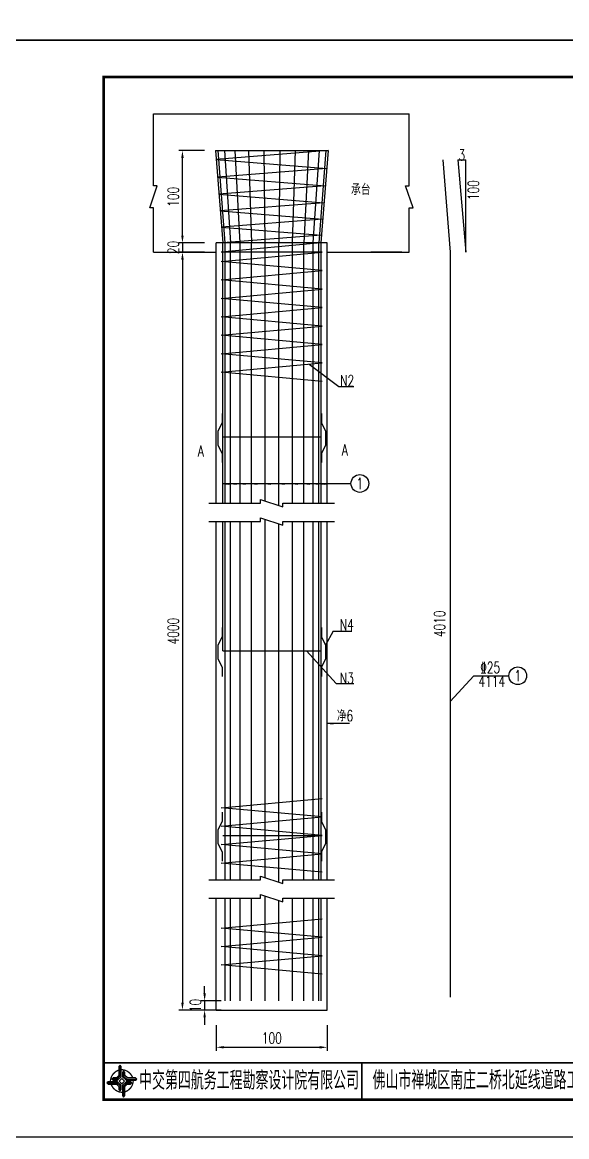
# Model space of a CAD drawing. Header units: millimetres. Extents: x -51 to 12129, y -1309 to -715.
# Drawn here: x 1637.5 to 1784.9, y -1308.7 to -1006.8 of the extents above; entities that cross this region are included whole.
import ezdxf
from ezdxf.enums import TextEntityAlignment as Align

# ---------------------------------------------------------------- set-up
doc = ezdxf.new("R2010")
doc.units = ezdxf.units.MM
doc.header["$LTSCALE"] = 0.25
for name, color, linetype in [('图框', 7, 'Continuous'), ('尺寸标注', 2, 'Continuous'), ('文字', 7, 'Continuous'), ('文字字符', 7, 'Continuous'), ('标注', 4, 'Continuous'), ('次轮廓线', 7, 'Continuous'), ('钢筋', 6, 'Continuous')]:
    doc.layers.add(name, color=color, linetype=linetype)
doc.styles.get("Standard").update_dxf_attribs({"font": 'simplex1.shx', "width": 0.7, "bigfont": 'hztxt.shx'})
doc.dimstyles.new('比例1：10', dxfattribs={"dimtxt": 3, "dimasz": 2, "dimexe": 1, "dimexo": 2, "dimgap": 0.5, "dimtad": 1, "dimzin": 13, "dimdsep": 46, "dimtxsty": 'Standard', "dimcen": -0.09, "dimclrd": 256, "dimclre": 256, "dimclrt": 7, "dimaunit": 1, "dimadec": 0, "dimazin": 0, "dimtfac": 0.0005, "dimtix": 1, "dimtmove": 2, "dimatfit": 0, "dimldrblk": 'DIM', "dimfxl": 0, "dimtolj": 1, "dimtzin": 13, "dimarcsym": 0})
doc.dimstyles.new('比例1：25', dxfattribs={"dimtxt": 3, "dimasz": 2, "dimexe": 1, "dimexo": 1, "dimgap": 1, "dimtad": 1, "dimdec": 1, "dimlfac": 2.5, "dimzin": 9, "dimdsep": 46, "dimtxsty": 'Standard', "dimcen": -0.09, "dimclrd": 4, "dimclre": 4, "dimclrt": 7, "dimaunit": 1, "dimadec": 0, "dimazin": 0, "dimtfac": 0.0005, "dimtdec": 1, "dimtix": 1, "dimtmove": 2, "dimatfit": 3, "dimfxl": 0, "dimtolj": 1, "dimtzin": 13, "dimarcsym": 0})
doc.dimstyles.new('比例1：300', dxfattribs={"dimtxt": 3, "dimasz": 2, "dimexe": 2, "dimexo": 1, "dimgap": 0.5, "dimtad": 1, "dimlfac": 30, "dimzin": 13, "dimdsep": 46, "dimtxsty": 'Standard', "dimcen": -0.09, "dimclrd": 256, "dimclre": 256, "dimclrt": 7, "dimaunit": 1, "dimadec": 0, "dimazin": 2, "dimtfac": 0.0005, "dimtix": 1, "dimtmove": 2, "dimatfit": 3, "dimfxl": 0, "dimtolj": 1, "dimtzin": 13, "dimarcsym": 0})
doc.dimstyles.new('比例1：40', dxfattribs={"dimscale": 0, "dimtxt": 3, "dimasz": 2, "dimexe": 1, "dimexo": 1, "dimgap": 1, "dimtad": 1, "dimlfac": 4, "dimzin": 13, "dimdsep": 46, "dimtxsty": 'Standard', "dimblk2": 'DIM', "dimcen": -0.09, "dimclrd": 256, "dimclre": 256, "dimclrt": 7, "dimaunit": 1, "dimadec": 5, "dimazin": 0, "dimtfac": 0.0005, "dimtix": 1, "dimtmove": 2, "dimatfit": 3, "dimfxl": 0, "dimtolj": 1, "dimtzin": 13, "dimarcsym": 0})

# ---------------------------------------------------------------- blocks, each defined once
blk = doc.blocks.new('*D1118')
at = {"layer": 'Defpoints', "color": 0}
for p in [(1372.09, -1172.34), (1813.16, -1172.34), (1393.16, -1189.01)]:
    blk.add_point(p, dxfattribs=at)
at = {"layer": '标注', "lineweight": -2}
for p, q in [((1378.09, -1172.34), (1370.09, -1172.34)), ((1372.09, -1187.01), (1372.09, -1174.34)), ((1378.09, -1189.01), (1370.09, -1189.01))]:
    blk.add_line(p, q, dxfattribs=at)
at = {"layer": '标注'}
for points in [[(1371.76, -1174.34), (1372.43, -1174.34), (1372.09, -1172.34)], [(1371.76, -1187.01), (1372.43, -1187.01), (1372.09, -1189.01)]]:
    blk.add_solid(points, dxfattribs=at)
at = {"layer": '标注', "color": 7, "insert": (1370.09, -1180.68), "char_height": 3, "attachment_point": 5, "rotation": 90}
blk.add_mtext('\\A1;500', dxfattribs=at)
blk = doc.blocks.new('*D1770')
at = {"layer": 'Defpoints', "color": 0}
for p in [(6802.01, -1239.17), (1359.98, -1242.17), (6754.34, -1242.17)]:
    blk.add_point(p, dxfattribs=at)
at = {"layer": '标注', "color": 4, "lineweight": -2}
for p, q in [((6754.34, -1237.17), (6754.34, -1235.17)), ((6760.34, -1239.17), (6753.34, -1239.17)), ((6754.34, -1239.17), (6754.34, -1242.17)), ((6748.34, -1242.17), (6755.34, -1242.17)), ((6754.34, -1244.17), (6754.34, -1246.17))]:
    blk.add_line(p, q, dxfattribs=at)
at = {"layer": '标注', "color": 4}
for points in [[(6754.01, -1237.17), (6754.67, -1237.17), (6754.34, -1239.17)], [(6754.01, -1244.17), (6754.67, -1244.17), (6754.34, -1242.17)]]:
    blk.add_solid(points, dxfattribs=at)
at = {"layer": '标注', "color": 7, "insert": (6751.84, -1240.67), "char_height": 3, "attachment_point": 5, "rotation": 90}
blk.add_mtext('\\A1;7.5', dxfattribs=at)
blk = doc.blocks.new('*D1794')
at = {"layer": 'Defpoints', "color": 0}
for p in [(1756.54, -1110.45), (8019.91, -1110.45), (8028.04, -1115.45)]:
    blk.add_point(p, dxfattribs=at)
at = {"layer": '标注', "lineweight": -2}
for p, q in [((8019.91, -1108.45), (8019.91, -1106.45)), ((8013.91, -1110.45), (8020.91, -1110.45)), ((8019.91, -1115.45), (8019.91, -1110.45)), ((8025.91, -1115.45), (8018.91, -1115.45)), ((8019.91, -1117.45), (8019.91, -1119.45))]:
    blk.add_line(p, q, dxfattribs=at)
at = {"layer": '标注'}
for points in [[(8019.58, -1108.45), (8020.25, -1108.45), (8019.91, -1110.45)], [(8019.58, -1117.45), (8020.25, -1117.45), (8019.91, -1115.45)]]:
    blk.add_solid(points, dxfattribs=at)
at = {"layer": '标注', "color": 7, "insert": (8017.91, -1112.95), "char_height": 3, "attachment_point": 5, "rotation": 90}
blk.add_mtext('\\A1;5', dxfattribs=at)
blk = doc.blocks.new('DIM')
blk.add_lwpolyline([(-1, -0.1, 0.2, 0, 0), (0, 0, 0, 0, 0)], format="xyseb")
blk = doc.blocks.new('*D1921')
at = {"layer": 'Defpoints', "color": 0}
for p in [(1680.88, -1041.59), (1689.8, -1041.59), (1690.1, -1066.59)]:
    blk.add_point(p, dxfattribs=at)
at = {"layer": '标注', "lineweight": -2}
for p, q in [((1686.88, -1041.59), (1679.88, -1041.59)), ((1680.88, -1064.59), (1680.88, -1043.59)), ((1686.88, -1066.59), (1679.88, -1066.59))]:
    blk.add_line(p, q, dxfattribs=at)
at = {"layer": '标注'}
for points in [[(1680.55, -1043.59), (1681.22, -1043.59), (1680.88, -1041.59)], [(1680.55, -1064.59), (1681.22, -1064.59), (1680.88, -1066.59)]]:
    blk.add_solid(points, dxfattribs=at)
at = {"layer": '标注', "color": 7, "insert": (1678.38, -1054.09), "char_height": 3, "attachment_point": 5, "rotation": 90}
blk.add_mtext('\\A1;100', dxfattribs=at)
blk = doc.blocks.new('*D1926')
at = {"layer": 'Defpoints', "color": 0}
for p in [(1690.05, -1066.59), (1680.88, -1069.09), (1690.05, -1069.09)]:
    blk.add_point(p, dxfattribs=at)
at = {"layer": '标注', "lineweight": -2}
for p, q in [((1680.88, -1064.59), (1680.88, -1062.59)), ((1686.88, -1066.59), (1679.88, -1066.59)), ((1680.88, -1066.59), (1680.88, -1069.09)), ((1686.88, -1069.09), (1679.88, -1069.09)), ((1680.88, -1071.09), (1680.88, -1073.09))]:
    blk.add_line(p, q, dxfattribs=at)
at = {"layer": '标注'}
for points in [[(1680.55, -1064.59), (1681.22, -1064.59), (1680.88, -1066.59)], [(1680.55, -1071.09), (1681.22, -1071.09), (1680.88, -1069.09)]]:
    blk.add_solid(points, dxfattribs=at)
at = {"layer": '标注', "color": 7, "insert": (1678.38, -1067.84), "char_height": 3, "attachment_point": 5, "rotation": 90}
blk.add_mtext('\\A1;20', dxfattribs=at)
blk = doc.blocks.new('*D1927')
at = {"layer": 'Defpoints', "color": 0}
for p in [(1690.05, -1069.09), (1680.88, -1274.35), (1690.05, -1274.35)]:
    blk.add_point(p, dxfattribs=at)
at = {"layer": '标注', "lineweight": -2}
for p, q in [((1686.88, -1069.09), (1679.88, -1069.09)), ((1680.88, -1071.09), (1680.88, -1272.35)), ((1686.88, -1274.35), (1679.88, -1274.35))]:
    blk.add_line(p, q, dxfattribs=at)
at = {"layer": '标注'}
for points in [[(1680.55, -1071.09), (1681.22, -1071.09), (1680.88, -1069.09)], [(1680.55, -1272.35), (1681.22, -1272.35), (1680.88, -1274.35)]]:
    blk.add_solid(points, dxfattribs=at)
at = {"layer": '标注', "color": 7, "insert": (1678.38, -1171.72), "char_height": 3, "attachment_point": 5, "rotation": 90}
blk.add_mtext('\\A1;4000', dxfattribs=at)
blk = doc.blocks.new('*D1928')
at = {"layer": 'Defpoints', "color": 0}
for p in [(1692.34, -1271.85), (1686.88, -1274.35), (1692.34, -1274.35)]:
    blk.add_point(p, dxfattribs=at)
at = {"layer": '标注', "lineweight": -2}
for p, q in [((1686.88, -1269.85), (1686.88, -1267.85)), ((1691.34, -1271.85), (1685.88, -1271.85)), ((1686.88, -1271.85), (1686.88, -1274.35)), ((1691.34, -1274.35), (1685.88, -1274.35)), ((1686.88, -1276.35), (1686.88, -1278.35))]:
    blk.add_line(p, q, dxfattribs=at)
at = {"layer": '标注'}
for points in [[(1686.55, -1269.85), (1687.22, -1269.85), (1686.88, -1271.85)], [(1686.55, -1276.35), (1687.22, -1276.35), (1686.88, -1274.35)]]:
    blk.add_solid(points, dxfattribs=at)
at = {"layer": '标注', "color": 7, "insert": (1684.38, -1273.1), "char_height": 3, "attachment_point": 5, "rotation": 90}
blk.add_mtext('\\A1;10', dxfattribs=at)
blk = doc.blocks.new('*D1929')
at = {"layer": 'Defpoints', "color": 0}
for p in [(1690.05, -1274.35), (1720.05, -1274.35), (1720.05, -1284.44)]:
    blk.add_point(p, dxfattribs=at)
at = {"layer": '标注', "lineweight": -2}
for p, q in [((1690.05, -1278.44), (1690.05, -1285.44)), ((1720.05, -1278.44), (1720.05, -1285.44)), ((1692.05, -1284.44), (1718.05, -1284.44))]:
    blk.add_line(p, q, dxfattribs=at)
at = {"layer": '标注'}
for points in [[(1692.05, -1284.1), (1692.05, -1284.77), (1690.05, -1284.44)], [(1718.05, -1284.1), (1718.05, -1284.77), (1720.05, -1284.44)]]:
    blk.add_solid(points, dxfattribs=at)
at = {"layer": '标注', "color": 7, "insert": (1705.05, -1281.94), "char_height": 3, "attachment_point": 5}
blk.add_mtext('\\A1;100', dxfattribs=at)
blk = doc.blocks.new('tb')
at = {"lineweight": -3}
h = blk.add_hatch(color=256, dxfattribs=at)
h.paths.add_polyline_path([(-1.23, -0.13), (-3.78, -0.14), (-4.14, -0.41), (-1.4, -0.44), (-0.56, -1.24), (-0.54, -2.62), (-0.27, -2.2), (-0.26, -1.06)])
h.paths.add_polyline_path([(0.13, -1.08), (0.14, -3.86), (0.41, -4.26), (0.44, -1.24), (1.25, -0.43), (2.66, -0.43), (2.26, -0.16), (1.07, -0.15)])
h.paths.add_polyline_path([(1.08, 0.3), (3.62, 0.3), (4.02, 0.56), (1.25, 0.57), (0.43, 1.39), (0.43, 2.8), (0.16, 2.41), (0.15, 1.24)])
h.paths.add_polyline_path([(-0.28, 1.21), (-0.28, 3.99), (-0.56, 4.39), (-0.57, 1.41), (-1.38, 0.6), (-2.74, 0.56), (-2.33, 0.3), (-1.2, 0.29)])
for p, q in [((-0.56, 4.39), (-0.57, 1.41)), ((-1.38, 0.6), (-2.74, 0.56)), ((-0.57, 1.41), (-1.38, 0.6)), ((0.43, 2.8), (0.43, 1.39)), ((0.43, 1.39), (1.25, 0.57)), ((1.25, 0.57), (4.02, 0.56)), ((-4.14, -0.41), (-1.4, -0.44)), ((-1.4, -0.44), (-0.56, -1.24)), ((-0.56, -1.24), (-0.54, -2.62)), ((0.41, -4.26), (0.44, -1.24)), ((0.44, -1.24), (1.25, -0.43)), ((1.25, -0.43), (2.66, -0.43))]:
    blk.add_line(p, q, dxfattribs=at)
at = {"lineweight": -3, "const_width": 0.35, "flags": 128}
for points in [[(-0.9, 3.02, 0.324167), (-3.16, -0.14)], [(2.88, 0.92, 0.324403), (-0.24, 3.15)], [(0.75, -2.86, 0.325418), (3.02, 0.26)], [(-2.98, -0.76, 0.322976), (0.14, -2.98)]]:
    blk.add_lwpolyline(points, format="xyb", dxfattribs=at)
at = {"lineweight": -3, "flags": 128}
for points in [[(-0.9, 3.99), (-0.9, 1.58), (-1.53, 0.91), (-2.34, 0.91), (-2.74, 0.56), (-2.33, 0.3), (-1.2, 0.29), (-0.28, 1.21), (-0.28, 3.99), (-0.56, 4.39)], [(-0.04, 0.77), (0.68, 0.04), (-0.04, -0.69), (-0.77, 0.05)], [(3.62, 0.92), (1.43, 0.92), (0.77, 1.54), (0.77, 2.38), (0.43, 2.8), (0.16, 2.41), (0.15, 1.24), (1.08, 0.3), (3.62, 0.3), (4.02, 0.56)], [(-3.73, -0.76), (-1.54, -0.76), (-0.89, -1.39), (-0.89, -2.21), (-0.54, -2.62), (-0.27, -2.2), (-0.26, -1.06), (-1.23, -0.13), (-3.78, -0.14), (-4.14, -0.41)], [(0.75, -3.85), (0.75, -1.43), (1.4, -0.78), (2.26, -0.78), (2.66, -0.43), (2.26, -0.16), (1.07, -0.15), (0.13, -1.08), (0.14, -3.86), (0.41, -4.26)]]:
    blk.add_lwpolyline(points, close=True, dxfattribs=at)
blk = doc.blocks.new('123')
at = {"layer": '图框', "color": 2}
blk.add_lwpolyline([(369.33, -1011.65), (369.33, -714.65), (-50.67, -714.65), (-50.67, -1011.65)], close=True, dxfattribs=at)

msp = doc.modelspace()

# ---------------------------------------------------------------- linework, layer by layer
at = {"const_width": 0.7}
msp.add_lwpolyline([(1659.54252, -1298.65472), (2039.54252, -1298.65472), (2039.54252, -1021.65472), (1659.54252, -1021.65472)], close=True, dxfattribs=at)
at = {"const_width": 0.4}
msp.add_lwpolyline([(1659.54252, -1288.65472), (2039.54252, -1288.65472)], dxfattribs=at)
at = {"layer": '图框', "const_width": 0.4}
msp.add_lwpolyline([(1729.43594, -1288.65472), (1729.43594, -1298.65472)], dxfattribs=at)
at = {"layer": '文字'}
for points in [[(1683.30953, -1120.87592, 0, 0.7, 0), (1683.30953, -1122.87592, 0, 0, 0), (1683.30953, -1125.37592, 0, 0, 0), (1688.10635, -1125.37592, 0, 0, 0)], [(1727.11472, -1120.54514, 0, 0.7, 0), (1727.11472, -1122.54514, 0, 0, 0), (1727.11472, -1125.04514, 0, 0, 0), (1722.3179, -1125.04514, 0, 0, 0)]]:
    msp.add_lwpolyline(points, format="xyseb", dxfattribs=at)
at = {"layer": '标注'}
for p, q in [((1673.01814, -1051.09395), (1673.01814, -1031.59395)), ((1742.28973, -1051.09395), (1742.28973, -1031.59395)), ((1755.39477, -1044.08609), (1757.62215, -1069.09325)), ((1755.39477, -1044.08609), (1757.62215, -1044.08609)), ((1757.62215, -1069.09325), (1757.62215, -1044.08609)), ((1673.01814, -1069.09395), (1673.01814, -1057.09395)), ((1742.28973, -1069.09395), (1742.28973, -1057.09395)), ((1715.16204, -1099.41806), (1723.20614, -1105.44594)), ((1723.20614, -1105.44594), (1727.26118, -1105.44594)), ((1691.80128, -1131.74118), (1693.4013, -1131.96604)), ((1692.338, -1131.74118), (1693.93802, -1131.96604)), ((1693.90467, -1131.74118), (1695.50469, -1131.96604)), ((1696.37438, -1131.74118), (1697.97439, -1131.96604)), ((1699.54703, -1131.74118), (1701.14705, -1131.96604)), ((1703.16561, -1131.74118), (1704.76563, -1131.96604)), ((1706.93695, -1131.74118), (1708.53697, -1131.96604)), ((1710.55553, -1131.74118), (1712.15555, -1131.96604)), ((1713.72819, -1131.74118), (1715.3282, -1131.96604)), ((1716.19789, -1131.74118), (1717.79791, -1131.96604)), ((1717.76456, -1131.74118), (1719.36458, -1131.96604)), ((1718.30128, -1131.74118), (1719.9013, -1131.96604)), ((1688.05128, -1137.03804), (1702.05128, -1137.03804)), ((1708.05128, -1137.03804), (1722.05128, -1137.03804)), ((1688.05128, -1142.03804), (1702.05128, -1142.03804)), ((1708.05128, -1142.03804), (1722.05128, -1142.03804)), ((1721.68699, -1171.73261), (1719.64085, -1175.52359)), ((1721.68699, -1171.73261), (1726.77037, -1171.73261)), ((1722.50609, -1185.87383), (1714.44061, -1177.04111)), ((1722.50609, -1185.87383), (1727.28637, -1185.87383)), ((1759.75912, -1183.81897), (1753.36576, -1190.82051)), ((1759.75912, -1183.81897), (1769.24532, -1183.81897)), ((1720.05128, -1196.63939), (1726.10078, -1196.63939)), ((1720.05128, -1196.63939), (1721.6513, -1196.86425)), ((1688.05128, -1239.06238), (1702.05128, -1239.06238)), ((1708.05128, -1239.06238), (1722.05128, -1239.06238)), ((1688.05128, -1244.06238), (1702.05128, -1244.06238)), ((1708.05128, -1244.06238), (1722.05128, -1244.06238))]:
    msp.add_line(p, q, dxfattribs=at)
for points in [[(1673.01814, -1057.09395), (1672.01814, -1057.09395), (1674.01814, -1051.09395), (1673.01814, -1051.09395)], [(1742.28973, -1057.09395), (1743.28973, -1057.09395), (1741.28973, -1051.09395), (1742.28973, -1051.09395)], [(1691.80128, -1131.74118), (1726.49825, -1131.74118)], [(1702.05128, -1137.03804), (1702.05128, -1136.03804), (1708.05128, -1138.03804), (1708.05128, -1137.03804)], [(1702.05128, -1142.03804), (1702.05128, -1141.03804), (1708.05128, -1143.03804), (1708.05128, -1142.03804)], [(1702.05128, -1239.06238), (1702.05128, -1238.06238), (1708.05128, -1240.06238), (1708.05128, -1239.06238)], [(1702.05128, -1244.06238), (1702.05128, -1243.06238), (1708.05128, -1245.06238), (1708.05128, -1244.06238)]]:
    msp.add_lwpolyline(points, dxfattribs=at)
for centre in [(1728.89825, -1131.74118), (1771.64532, -1183.81897)]:
    msp.add_circle(centre, 2.4, dxfattribs=at)
at = {"layer": '次轮廓线'}
for p, q in [((1673.01814, -1031.59395), (1742.28973, -1031.59395)), ((1690.05128, -1137.03804), (1690.05128, -1066.59395)), ((1720.05128, -1066.59395), (1690.05128, -1066.59395)), ((1720.05128, -1137.03804), (1720.05128, -1066.59395)), ((1673.01814, -1069.09395), (1690.05128, -1069.09395)), ((1720.05128, -1069.09395), (1742.28973, -1069.09395)), ((1740.28973, -1069.09395), (1731.86486, -1069.09395)), ((1690.05128, -1239.06238), (1690.05128, -1142.03804)), ((1720.05128, -1239.06238), (1720.05128, -1142.03804)), ((1690.05128, -1274.35064), (1690.05128, -1244.06238)), ((1720.05128, -1274.35064), (1720.05128, -1244.06238)), ((1690.05128, -1274.35064), (1720.05128, -1274.35064))]:
    msp.add_line(p, q, dxfattribs=at)
at = {"layer": '钢筋'}
for p, q in [((1689.80128, -1041.59112), (1691.80128, -1066.59112)), ((1689.80128, -1041.59112), (1720.30128, -1041.59112)), ((1720.30128, -1041.59112), (1689.99524, -1044.0156)), ((1689.99524, -1044.0156), (1719.91583, -1046.40925)), ((1690.41901, -1041.59112), (1692.338, -1066.59112)), ((1692.22216, -1041.59112), (1693.90467, -1066.59112)), ((1695.06465, -1041.59112), (1696.37438, -1066.59112)), ((1698.7162, -1041.59112), (1699.54703, -1066.59112)), ((1702.88098, -1041.59112), (1703.16561, -1066.59112)), ((1707.22158, -1041.59112), (1706.93695, -1066.59112)), ((1711.38636, -1041.59112), (1710.55553, -1066.59112)), ((1715.03791, -1041.59112), (1713.72819, -1066.59112)), ((1717.8804, -1041.59112), (1716.19789, -1066.59112)), ((1719.68355, -1041.59112), (1717.76456, -1066.59112)), ((1720.30128, -1041.59112), (1718.30128, -1066.59112)), ((1751.37539, -1044.09395), (1753.37539, -1069.09395)), ((1719.91583, -1046.40925), (1690.37579, -1048.77245)), ((1690.37579, -1048.77245), (1719.54012, -1051.1056)), ((1719.54012, -1051.1056), (1690.74672, -1053.40907)), ((1690.74672, -1053.40907), (1719.17391, -1055.68325)), ((1719.17391, -1055.68325), (1691.10827, -1057.9285)), ((1691.10827, -1057.9285), (1718.81695, -1060.14519)), ((1718.81695, -1060.14519), (1691.46069, -1062.33369)), ((1691.46069, -1062.33369), (1718.46902, -1064.49436)), ((1718.46902, -1064.49436), (1691.80128, -1066.59112)), ((1718.30128, -1066.59395), (1691.40128, -1069.09395)), ((1691.80128, -1137.03804), (1691.80128, -1066.59395)), ((1692.338, -1066.59395), (1692.338, -1137.03804)), ((1693.90467, -1137.03804), (1693.90467, -1066.59395)), ((1696.37438, -1066.59395), (1696.37438, -1137.03804)), ((1699.54703, -1137.03804), (1699.54703, -1066.59395)), ((1703.16561, -1066.59395), (1703.16561, -1136.40948)), ((1706.93695, -1137.6666), (1706.93695, -1066.59395)), ((1710.55553, -1066.59395), (1710.55553, -1137.03804)), ((1713.72819, -1137.03804), (1713.72819, -1066.59395)), ((1716.19789, -1066.59395), (1716.19789, -1137.03804)), ((1717.76456, -1137.03804), (1717.76456, -1066.59395)), ((1718.30128, -1066.59395), (1718.30128, -1137.03804)), ((1691.40128, -1071.59395), (1718.70128, -1069.09395)), ((1718.70128, -1069.09395), (1691.40128, -1069.09395)), ((1753.37539, -1069.09395), (1753.37539, -1270.87179)), ((1718.70128, -1074.09395), (1691.40128, -1071.59395)), ((1691.40128, -1076.59395), (1718.70128, -1074.09395)), ((1718.70128, -1079.09395), (1691.40128, -1076.59395)), ((1691.40128, -1081.59395), (1718.70128, -1079.09395)), ((1718.70128, -1084.09395), (1691.40128, -1081.59395)), ((1691.40128, -1086.59395), (1718.70128, -1084.09395)), ((1718.70128, -1089.09395), (1691.40128, -1086.59395)), ((1691.40128, -1091.59395), (1718.70128, -1089.09395)), ((1718.70128, -1094.09395), (1691.40128, -1091.59395)), ((1691.40128, -1096.59395), (1718.70128, -1094.09395)), ((1718.70128, -1099.09395), (1691.40128, -1096.59395)), ((1691.40128, -1101.59395), (1718.70128, -1099.09395)), ((1718.70128, -1104.09395), (1691.40128, -1101.59395)), ((1691.80128, -1177.04111), (1691.80128, -1142.03804)), ((1692.338, -1142.03804), (1692.338, -1239.06238)), ((1693.90467, -1239.06238), (1693.90467, -1142.03804)), ((1696.37438, -1142.03804), (1696.37438, -1239.06238)), ((1699.54703, -1239.06238), (1699.54703, -1142.03804)), ((1703.16561, -1141.40948), (1703.16561, -1238.43382)), ((1706.93695, -1239.69093), (1706.93695, -1142.6666)), ((1710.55553, -1142.03804), (1710.55553, -1239.06238)), ((1713.72819, -1239.06238), (1713.72819, -1142.03804)), ((1716.19789, -1142.03804), (1716.19789, -1239.06238)), ((1717.76456, -1239.06238), (1717.76456, -1142.03804)), ((1718.30128, -1142.03804), (1718.30128, -1239.06238)), ((1691.58671, -1170.77359), (1691.58671, -1173.27359)), ((1718.51585, -1170.77359), (1718.51585, -1173.27359)), ((1691.58671, -1173.27359), (1690.46171, -1175.52359)), ((1718.51585, -1173.27359), (1719.64085, -1175.52359)), ((1690.46171, -1175.52359), (1690.46171, -1179.27359)), ((1691.80128, -1177.04111), (1718.30128, -1177.04111)), ((1719.64085, -1175.52359), (1719.64085, -1179.27359)), ((1690.46171, -1179.27359), (1691.58671, -1181.52359)), ((1719.64085, -1179.27359), (1718.51585, -1181.52359)), ((1691.58671, -1181.52359), (1691.58671, -1184.02359)), ((1718.51585, -1181.52359), (1718.51585, -1184.02359)), ((1691.40128, -1219.54111), (1718.70128, -1217.04111)), ((1718.70128, -1222.04111), (1691.40128, -1219.54111)), ((1691.40128, -1224.54111), (1718.70128, -1222.04111)), ((1691.58671, -1220.77359), (1691.58671, -1223.27359)), ((1718.51585, -1220.77359), (1718.51585, -1223.27359)), ((1691.58671, -1223.27359), (1690.46171, -1225.52359)), ((1718.70128, -1227.04111), (1691.40128, -1224.54111)), ((1718.51585, -1223.27359), (1719.64085, -1225.52359)), ((1690.46171, -1225.52359), (1690.46171, -1229.27359)), ((1691.40128, -1229.54111), (1718.70128, -1227.04111)), ((1691.80128, -1227.04111), (1718.30128, -1227.04111)), ((1719.64085, -1225.52359), (1719.64085, -1229.27359)), ((1690.46171, -1229.27359), (1691.58671, -1231.52359)), ((1718.70128, -1232.04111), (1691.40128, -1229.54111)), ((1719.64085, -1229.27359), (1718.51585, -1231.52359)), ((1691.40128, -1234.54111), (1718.70128, -1232.04111)), ((1691.58671, -1231.52359), (1691.58671, -1234.02359)), ((1718.51585, -1231.52359), (1718.51585, -1234.02359)), ((1718.70128, -1237.04111), (1691.40128, -1234.54111)), ((1703.16561, -1243.43382), (1703.16561, -1271.85064)), ((1703.16561, -1243.43382), (1703.16561, -1271.85064)), ((1692.338, -1244.06238), (1692.338, -1271.85064)), ((1693.90467, -1271.85064), (1693.90467, -1244.06238)), ((1696.37438, -1244.06238), (1696.37438, -1271.85064)), ((1696.37438, -1244.06238), (1696.37438, -1271.85064)), ((1699.54703, -1271.85064), (1699.54703, -1244.06238)), ((1706.93695, -1271.85064), (1706.93695, -1244.69093)), ((1710.55553, -1244.06238), (1710.55553, -1271.85064)), ((1710.55553, -1244.06238), (1710.55553, -1271.85064)), ((1713.72819, -1271.85064), (1713.72819, -1244.06238)), ((1716.19789, -1244.06238), (1716.19789, -1271.85064)), ((1717.76456, -1271.85064), (1717.76456, -1244.06238)), ((1718.30128, -1244.06238), (1718.30128, -1271.85064)), ((1691.40128, -1252.13564), (1718.70128, -1249.63564)), ((1718.70128, -1254.63564), (1691.40128, -1252.13564)), ((1691.40128, -1257.13564), (1718.70128, -1254.63564)), ((1718.70128, -1259.63564), (1691.40128, -1257.13564)), ((1691.40128, -1262.13564), (1718.70128, -1259.63564)), ((1718.70128, -1264.63564), (1691.40128, -1262.13564))]:
    msp.add_line(p, q, dxfattribs=at)
at = {"layer": '钢筋', "color": 4}
for p, q in [((1691.58671, -1112.82643), (1691.58671, -1115.32643)), ((1718.51585, -1112.82643), (1718.51585, -1115.32643)), ((1691.58671, -1115.32643), (1690.46171, -1117.57643)), ((1718.51585, -1115.32643), (1719.64085, -1117.57643)), ((1690.46171, -1117.57643), (1690.46171, -1121.32643)), ((1691.80128, -1119.09395), (1718.30128, -1119.09395)), ((1719.64085, -1117.57643), (1719.64085, -1121.32643)), ((1690.46171, -1121.32643), (1691.58671, -1123.57643)), ((1719.64085, -1121.32643), (1718.51585, -1123.57643)), ((1691.58671, -1123.57643), (1691.58671, -1126.07643)), ((1718.51585, -1123.57643), (1718.51585, -1126.07643))]:
    msp.add_line(p, q, dxfattribs=at)

# ---------------------------------------------------------------- block references
at = {"lineweight": -3}
msp.add_blockref('tb', (1664.53825, -1293.64938), dxfattribs=at)
at = {"layer": '标注'}
for p in [(1680, 0), (1680, -297)]:
    msp.add_blockref('123', p, dxfattribs=at)

# ---------------------------------------------------------------- texts
at = {"layer": '图框', "width": 0.7}
for s, p in [('中交第四航务工程勘察设计院有限公司', (1698.90762, -1293.40628)), ('佛山市禅城区南庄二桥北延线道路工程', (1762.08677, -1293.34002))]:
    msp.add_text(s, height=5, dxfattribs=at).set_placement(p, align=Align.MIDDLE_CENTER)
at = {"layer": '尺寸标注', "color": 7, "width": 0.7}
for s, p in [('3', (1756.49744, -1042.77789)), ('N2', (1725.42791, -1103.86984)), ('N4', (1725.33514, -1170.01452)), ('N3', (1725.38431, -1184.4752))]:
    msp.add_text(s, height=3, dxfattribs=at).set_placement(p, align=Align.MIDDLE)
at = {"layer": '尺寸标注', "color": 7, "linetype": 'Continuous', "width": 0.7}
msp.add_text('100', height=3, rotation=90, dxfattribs=at).set_placement((1761.12667, -1054.99186))
at = {"layer": '尺寸标注', "color": 7, "width": 0.7}
msp.add_text('净6', height=3, dxfattribs=at).set_placement((1722.68818, -1194.63939), align=Align.MIDDLE_LEFT)
at = {"layer": '文字字符', "width": 0.7}
msp.add_text('承台', height=3, dxfattribs=at).set_placement((1726.52495, -1053.62823))
for p in [(1685.86263, -1122.95653), (1724.871, -1122.62575)]:
    msp.add_text('A', height=3, dxfattribs=at).set_placement(p, align=Align.MIDDLE)
msp.add_text('4010', height=3, rotation=90, dxfattribs=at).set_placement((1751.99112, -1173.3405))
for s, p in [('%%13225', (1764.20183, -1183.07946)), ('4114', (1764.62164, -1186.81897))]:
    msp.add_text(s, height=3, dxfattribs=at).set_placement(p, align=Align.CENTER)
at = {"layer": '标注', "width": 0.7}
for p in [(1728.89825, -1131.74118), (1771.64532, -1183.81897)]:
    msp.add_text('1', height=3, dxfattribs=at).set_placement(p, align=Align.MIDDLE)

# ---------------------------------------------------------------- dimensions: what is measured, and where the dimension line sits
at = {"layer": '标注'}
for base, p1, p2, text, picture, middle in [((1680.88384, -1041.59112), (1690.10239, -1066.59395), (1689.80128, -1041.59112), '100', '*D1921', (1678.38384, -1054.09253)), ((1680.88384, -1069.09395), (1690.05128, -1066.59395), (1690.05128, -1069.09395), '20', '*D1926', (1678.38384, -1067.84395)), ((1680.88384, -1274.35064), (1690.05128, -1069.09395), (1690.05128, -1274.35064), '4000', '*D1927', (1678.38384, -1171.72229))]:
    dim = msp.add_linear_dim(base=base, p1=p1, p2=p2, angle=90, text=text, dimstyle='比例1：40', override={"dimscale": 1}, dxfattribs=at)
    dim.commit()
    dim.dimension.update_dxf_attribs({"geometry": picture, "text_midpoint": middle})
for base, p1, p2, dimstyle, picture, middle in [((8019.91371, -1110.44972), (8028.0426, -1115.44972), (1756.53529, -1110.44972), '比例1：10', '*D1794', (8017.91371, -1112.94972)), ((1372.09343, -1172.34238), (1393.15785, -1189.00904), (1813.15785, -1172.34238), '比例1：300', '*D1118', (1370.09343, -1180.67571)), ((6754.34071, -1242.16763), (6802.01318, -1239.16763), (1359.9844, -1242.16763), '比例1：25', '*D1770', (6751.84071, -1240.66763))]:
    dim = msp.add_linear_dim(base=base, p1=p1, p2=p2, angle=90, dimstyle=dimstyle, dxfattribs=at)
    dim.commit()
    dim.dimension.update_dxf_attribs({"geometry": picture, "text_midpoint": middle})
dim = msp.add_linear_dim(base=(1686.88384, -1274.35064), p1=(1692.338, -1271.85064), p2=(1692.338, -1274.35064), angle=90, dimstyle='比例1：40', override={"dimscale": 1}, dxfattribs=at)
dim.commit()
dim.dimension.update_dxf_attribs({"geometry": '*D1928', "text_midpoint": (1684.38384, -1273.10064)})
dim = msp.add_linear_dim(base=(1720.05128, -1284.43781), p1=(1690.05128, -1274.35064), p2=(1720.05128, -1274.35064), text='100', dimstyle='比例1：40', override={"dimscale": 1}, dxfattribs=at)
dim.commit()
dim.dimension.update_dxf_attribs({"geometry": '*D1929', "text_midpoint": (1705.05128, -1281.93781)})

doc.saveas('drawing.dxf')
